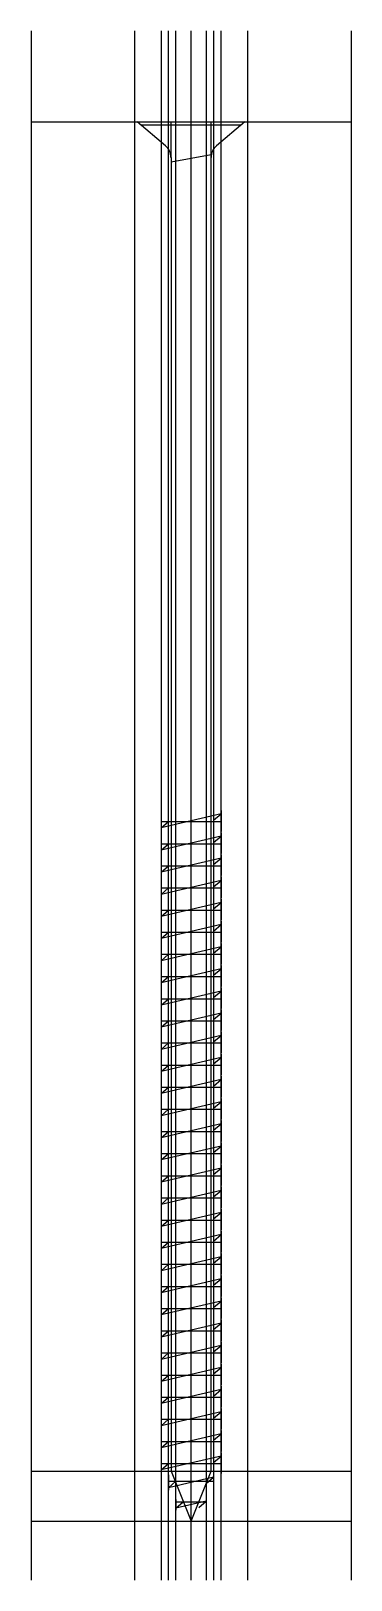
# Model space of a CAD drawing. Extents: x -16 to 16, y -146 to 9.
import ezdxf

# ---------------------------------------------------------------- set-up
doc = ezdxf.new("R2010")
doc.units = 0
doc.layers.get('0').update_dxf_attribs({"linetype": 'CONTINUOUS'})

msp = doc.modelspace()

# ---------------------------------------------------------------- linework, layer by layer
at = {"linetype": 'CONTINUOUS'}
for p, q in [((-16, 9.1), (-16, -145.9)), ((-5.65, 9.1), (-5.65, -145.9)), ((-3, 9.1), (-3, -145.9)), ((-2.26, -145.9), (-2.26, 9.1)), ((-1.52, -145.9), (-1.52, 9.1)), ((0, -145.9), (0, 9.1)), ((1.52, 9.1), (1.52, -145.9)), ((2.26, 9.1), (2.26, -145.9)), ((3, -145.9), (3, 9.1)), ((5.65, 9.1), (5.65, -145.9)), ((16, 9.1), (16, -145.9)), ((-16, 0), (16, 0)), ((-5.4, 0), (5.4, 0)), ((-2.54, -2.4), (-5.4, 0)), ((-2, -3.55), (-2, 0)), ((2, -3.55), (2, 0)), ((5.4, 0), (2.54, -2.4)), ((-5.04, -0.3), (5.04, -0.3)), ((-2, -4), (2.03, -3.26)), ((-2, -3.55), (-2, -135)), ((2, -135), (2, -3.55)), ((-3, -68.91), (-3, -70.99)), ((3, -69.24), (-3, -70.64)), ((0, -70.99), (0, -68.91)), ((2.25, -69.88), (3, -69.24)), ((3, -68.91), (3, -70.99)), ((-3, -70), (3, -70)), ((-3, -70.64), (-2.25, -70)), ((-3, -71.12), (-3, -73.2)), ((0, -73.2), (0, -71.12)), ((3, -71.12), (3, -73.2)), ((3, -71.46), (-3, -72.86)), ((-3, -72.22), (3, -72.22)), ((-3, -72.86), (-2.25, -72.22)), ((2.25, -72.1), (3, -71.46)), ((-3, -73.34), (-3, -75.42)), ((3, -73.67), (-3, -75.07)), ((0, -75.42), (0, -73.34)), ((2.25, -74.31), (3, -73.67)), ((3, -73.34), (3, -75.42)), ((-3, -74.43), (3, -74.43)), ((-3, -75.07), (-2.25, -74.43)), ((-3, -75.55), (-3, -77.63)), ((3, -75.89), (-3, -77.29)), ((0, -77.63), (0, -75.55)), ((2.25, -76.53), (3, -75.89)), ((3, -75.55), (3, -77.63)), ((-3, -76.65), (3, -76.65)), ((-3, -77.29), (-2.25, -76.65)), ((-3, -77.77), (-3, -79.85)), ((3, -78.11), (-3, -79.5)), ((-3, -78.86), (3, -78.86)), ((-3, -79.5), (-2.25, -78.86)), ((0, -79.85), (0, -77.77)), ((2.25, -78.75), (3, -78.11)), ((3, -77.77), (3, -79.85)), ((-3, -79.98), (-3, -82.07)), ((3, -80.32), (-3, -81.72)), ((0, -82.07), (0, -79.98)), ((2.25, -80.96), (3, -80.32)), ((3, -79.98), (3, -82.07)), ((-3, -81.08), (3, -81.08)), ((-3, -81.72), (-2.25, -81.08)), ((-3, -82.2), (-3, -84.28)), ((3, -82.54), (-3, -83.93)), ((-3, -83.29), (3, -83.29)), ((-3, -83.93), (-2.25, -83.29)), ((0, -84.28), (0, -82.2)), ((2.25, -83.18), (3, -82.54)), ((3, -82.2), (3, -84.28)), ((-3, -84.42), (-3, -86.5)), ((3, -84.75), (-3, -86.15)), ((0, -86.5), (0, -84.42)), ((2.25, -85.39), (3, -84.75)), ((3, -84.42), (3, -86.5)), ((-3, -85.51), (3, -85.51)), ((-3, -86.15), (-2.25, -85.51)), ((-3, -86.63), (-3, -88.71)), ((0, -88.71), (0, -86.63)), ((3, -86.63), (3, -88.71)), ((3, -86.97), (-3, -88.37)), ((-3, -87.73), (3, -87.73)), ((-3, -88.37), (-2.25, -87.73)), ((2.25, -87.61), (3, -86.97)), ((-3, -88.85), (-3, -90.93)), ((3, -89.18), (-3, -90.58)), ((0, -90.93), (0, -88.85)), ((2.25, -89.82), (3, -89.18)), ((3, -88.85), (3, -90.93)), ((-3, -89.94), (3, -89.94)), ((-3, -90.58), (-2.25, -89.94)), ((-3, -91.06), (-3, -93.14)), ((3, -91.4), (-3, -92.8)), ((0, -93.14), (0, -91.06)), ((2.25, -92.04), (3, -91.4)), ((3, -91.06), (3, -93.14)), ((-3, -92.16), (3, -92.16)), ((-3, -92.8), (-2.25, -92.16)), ((-3, -93.28), (-3, -95.36)), ((3, -93.62), (-3, -95.01)), ((-3, -94.37), (3, -94.37)), ((-3, -95.01), (-2.25, -94.37)), ((0, -95.36), (0, -93.28)), ((2.25, -94.26), (3, -93.62)), ((3, -93.28), (3, -95.36)), ((-3, -95.49), (-3, -97.57)), ((3, -95.83), (-3, -97.23)), ((0, -97.57), (0, -95.49)), ((2.25, -96.47), (3, -95.83)), ((3, -95.49), (3, -97.57)), ((-3, -96.59), (3, -96.59)), ((-3, -97.23), (-2.25, -96.59)), ((-3, -97.71), (-3, -99.79)), ((3, -98.05), (-3, -99.44)), ((-3, -98.8), (3, -98.8)), ((-3, -99.44), (-2.25, -98.8)), ((0, -99.79), (0, -97.71)), ((2.25, -98.69), (3, -98.05)), ((3, -97.71), (3, -99.79)), ((-3, -99.93), (-3, -102.01)), ((3, -100.26), (-3, -101.66)), ((0, -102.01), (0, -99.93)), ((2.25, -100.9), (3, -100.26)), ((3, -99.93), (3, -102.01)), ((-3, -101.02), (3, -101.02)), ((-3, -101.66), (-2.25, -101.02)), ((-3, -102.14), (-3, -104.22)), ((0, -104.22), (0, -102.14)), ((3, -102.14), (3, -104.22)), ((3, -102.48), (-3, -103.87)), ((-3, -103.23), (3, -103.23)), ((-3, -103.87), (-2.25, -103.23)), ((2.25, -103.12), (3, -102.48)), ((-3, -104.36), (-3, -106.44)), ((3, -104.69), (-3, -106.09)), ((0, -106.44), (0, -104.36)), ((2.25, -105.33), (3, -104.69)), ((3, -104.36), (3, -106.44)), ((-3, -105.45), (3, -105.45)), ((-3, -106.09), (-2.25, -105.45)), ((-3, -106.57), (-3, -108.65)), ((3, -106.91), (-3, -108.31)), ((0, -108.65), (0, -106.57)), ((2.25, -107.55), (3, -106.91)), ((3, -106.57), (3, -108.65)), ((-3, -107.67), (3, -107.67)), ((-3, -108.31), (-2.25, -107.67)), ((-3, -108.79), (-3, -110.87)), ((3, -109.12), (-3, -110.52)), ((-3, -109.88), (3, -109.88)), ((-3, -110.52), (-2.25, -109.88)), ((0, -110.87), (0, -108.79)), ((2.25, -109.76), (3, -109.12)), ((3, -108.79), (3, -110.87)), ((-3, -111), (-3, -113.08)), ((3, -111.34), (-3, -112.74)), ((0, -113.08), (0, -111)), ((2.25, -111.98), (3, -111.34)), ((3, -111), (3, -113.08)), ((-3, -112.1), (3, -112.1)), ((-3, -112.74), (-2.25, -112.1)), ((-3, -113.22), (-3, -115.3)), ((3, -113.56), (-3, -114.95)), ((-3, -114.31), (3, -114.31)), ((-3, -114.95), (-2.25, -114.31)), ((0, -115.3), (0, -113.22)), ((2.25, -114.2), (3, -113.56)), ((3, -113.22), (3, -115.3)), ((-3, -115.44), (-3, -117.52)), ((3, -115.77), (-3, -117.17)), ((0, -117.52), (0, -115.44)), ((2.25, -116.41), (3, -115.77)), ((3, -115.44), (3, -117.52)), ((-3, -116.53), (3, -116.53)), ((-3, -117.17), (-2.25, -116.53)), ((-3, -117.65), (-3, -119.73)), ((0, -119.73), (0, -117.65)), ((3, -117.65), (3, -119.73)), ((3, -117.99), (-3, -119.38)), ((-3, -118.74), (3, -118.74)), ((-3, -119.38), (-2.25, -118.74)), ((2.25, -118.63), (3, -117.99)), ((-3, -119.87), (-3, -121.95)), ((3, -120.2), (-3, -121.6)), ((0, -121.95), (0, -119.87)), ((2.25, -120.84), (3, -120.2)), ((3, -119.87), (3, -121.95)), ((-3, -120.96), (3, -120.96)), ((-3, -121.6), (-2.25, -120.96)), ((-3, -122.08), (-3, -124.16)), ((3, -122.42), (-3, -123.82)), ((0, -124.16), (0, -122.08)), ((2.25, -123.06), (3, -122.42)), ((3, -122.08), (3, -124.16)), ((-3, -123.18), (3, -123.18)), ((-3, -123.82), (-2.25, -123.18)), ((-3, -124.3), (-3, -126.38)), ((3, -124.63), (-3, -126.03)), ((-3, -125.39), (3, -125.39)), ((-3, -126.03), (-2.25, -125.39)), ((0, -126.38), (0, -124.3)), ((2.25, -125.27), (3, -124.63)), ((3, -124.3), (3, -126.38)), ((-3, -126.51), (-3, -128.59)), ((3, -126.85), (-3, -128.25)), ((0, -128.59), (0, -126.51)), ((2.25, -127.49), (3, -126.85)), ((3, -126.51), (3, -128.59)), ((-3, -127.61), (3, -127.61)), ((-3, -128.25), (-2.25, -127.61)), ((-3, -128.73), (-3, -130.81)), ((3, -129.07), (-3, -130.46)), ((-3, -129.82), (3, -129.82)), ((-3, -130.46), (-2.25, -129.82)), ((0, -130.81), (0, -128.73)), ((2.25, -129.71), (3, -129.07)), ((3, -128.73), (3, -130.81)), ((-3, -130.94), (-3, -133.03)), ((3, -131.28), (-3, -132.68)), ((0, -133.03), (0, -130.94)), ((2.25, -131.92), (3, -131.28)), ((3, -130.94), (3, -133.03)), ((-3, -132.04), (3, -132.04)), ((-3, -132.68), (-2.25, -132.04)), ((-3, -133.16), (-3, -135.24)), ((0, -135.24), (0, -133.16)), ((3, -133.16), (3, -135.24)), ((3, -133.5), (-3, -134.89)), ((-3, -134.25), (3, -134.25)), ((-3, -134.89), (-2.25, -134.25)), ((2.25, -134.14), (3, -133.5)), ((-16, -135), (16, -135)), ((-2.26, -135.36), (-2.26, -136.92)), ((2.26, -135.61), (-2.26, -136.66)), ((-2.26, -136.02), (2.26, -136.02)), ((-2.26, -136.66), (-1.51, -136.02)), ((-2, -135), (0, -140)), ((0, -140), (2, -135)), ((0, -136.92), (0, -135.36)), ((1.51, -136.25), (2.26, -135.61)), ((2.26, -135.36), (2.26, -136.92)), ((-1.52, -137.84), (-1.52, -138.9)), ((0, -138.9), (0, -137.84)), ((1.52, -137.84), (1.52, -138.9)), ((1.52, -138), (-1.52, -138.71)), ((-1.52, -138.07), (1.52, -138.07)), ((-1.52, -138.71), (-0.77, -138.07)), ((0.77, -138.64), (1.52, -138)), ((-16, -140), (16, -140))]:
    msp.add_line(p, q, dxfattribs=at)
for centre, start, end in [((-3.5, -3.55), 0.0979, 50.2083), ((3.5, -3.55), 129.7917, 179.9021)]:
    msp.add_arc(centre, 1.5, start, end, dxfattribs=at)

doc.saveas('drawing.dxf')
